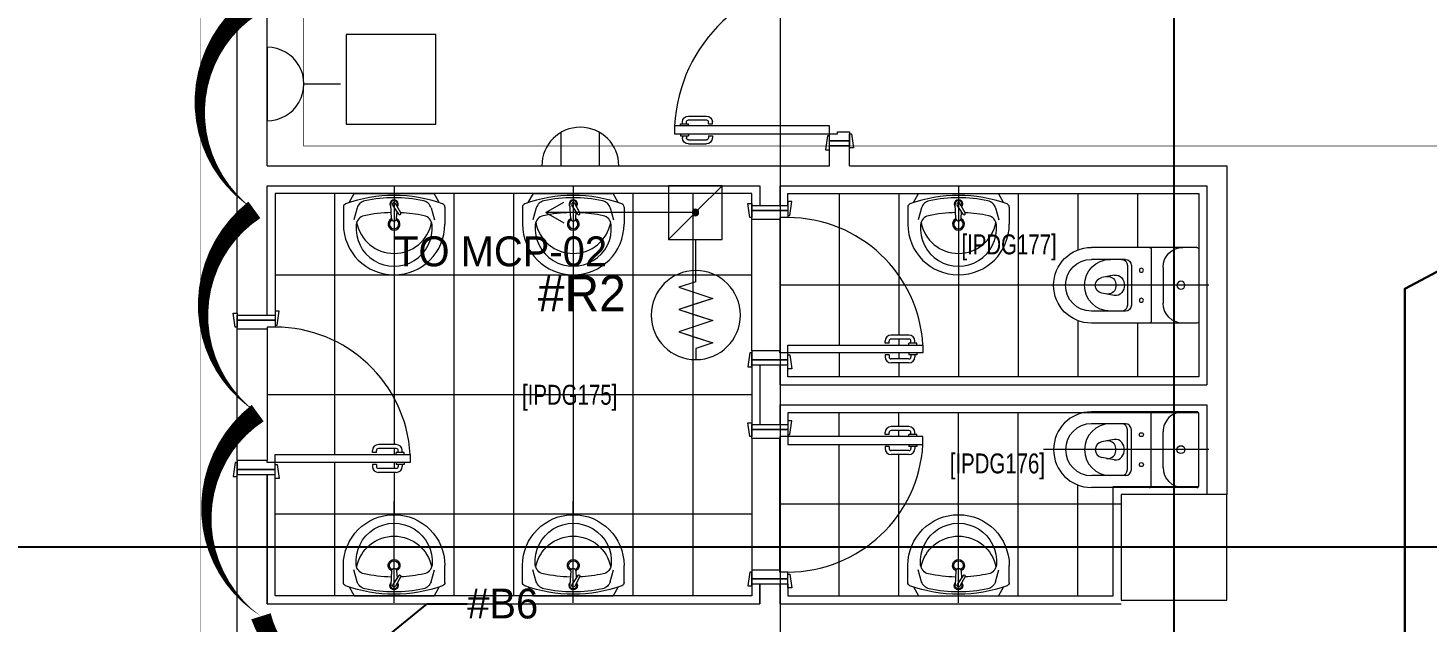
# Model space of a CAD drawing. Header units: metres. Extents: x 75097 to 220695, y -1557923 to -1361206.
# Drawn here: x 160756 to 167784, y -1426264 to -1423281 of the extents above; entities that cross this region are included whole.
import ezdxf
from ezdxf import colors
from ezdxf.entities.mleader import LeaderData, LeaderLine
from ezdxf.math import Vec2, Vec3

# ---------------------------------------------------------------- set-up
doc = ezdxf.new("R2010")
doc.units = ezdxf.units.M
doc.layers.get('0').update_dxf_attribs({"lineweight": 0})
for name, color, linetype, lineweight in [('A-100 - Copy$0$72_EGR_BASE_TEXT', 8, 'Continuous', 0), ('A-100 - Copy$0$car', 8, 'Continuous', 0), ('A-100 - Copy$0$Medical Equipment and Furniture', 8, 'Continuous', 0), ('A-100 - Copy$0$SANIT', 8, 'Continuous', 0), ('A-100 - Copy$0$Structure', 8, 'Continuous', 9), ('A-100 - Copy$0$Tiles', 8, 'Continuous', 0), ('A-100 - Copy$0$Walls', 8, 'Continuous', 0), ('A-100 - Copy$0$Wooden Joinery', 8, 'Continuous', 0), ('E-LG', 245, 'Continuous', 30)]:
    doc.layers.add(name, color=color, linetype=linetype, lineweight=lineweight)
for name, color, linetype in [('A-100 - Copy$0$axes', 8, 'Continuous'), ('AMA-SO-POWER', 85, 'Continuous'), ('PD-VENT', 8, 'Continuous')]:
    doc.layers.add(name, color=color, linetype=linetype)
for name, color, linetype, lineweight, true_color in [('E-POWR', 7, 'Continuous', 9, 0x4e7e3e), ('EXF', 7, 'Continuous', 0, 0x4e7e3e), ('REV 01', 7, 'Continuous', 0, 0xe41b4d)]:
    doc.layers.add(name, color=color, linetype=linetype, lineweight=lineweight, true_color=true_color)
doc.styles.add('A-100 - Copy$0$X3G_ENTITY_2587EA', font='swisscl.ttf', dxfattribs={"height": 200})
doc.styles.add('Optima_5', font='', dxfattribs={"height": 3.001645})
doc.styles.get("Standard").update_dxf_attribs({"font": 'GOTHIC.TTF'})
doc.styles.get('Optima_5').set_extended_font_data('Optima')

# ---------------------------------------------------------------- blocks, each defined once
blk = doc.blocks.new('NORMAL SOCKET')
at = {"layer": 'E-POWR'}
for p, q in [((0, 308), (0, 615)), ((-308, 0), (308, 0))]:
    blk.add_line(p, q, dxfattribs=at)
blk.add_ellipse((0, 0), major_axis=(33, 306), ratio=1, start_param=4.81904, end_param=7.960633, dxfattribs=at)
blk = doc.blocks.new('WALL OUTLET')
at = {"layer": 'E-POWR', "extrusion": (9.94399e-05, 4.90741e-07, 1)}
blk.add_line((-193.4, 0, 0), (193.4, 0, 0), dxfattribs=at)
blk.add_line((-193.4, 0, 0), (193.4, 0, 0), dxfattribs=at)
at = {"layer": 'E-POWR', "extrusion": (9.94399e-05, 4.90741e-07, 1), "elevation": 0}
for points in [[(-96.7, 0), (-96.7, 167.5)], [(96.7, 0), (96.7, 167.5)]]:
    blk.add_lwpolyline(points, dxfattribs=at)
at = {"layer": 'E-POWR', "extrusion": (9.94399e-05, 4.90741e-07, 1)}
blk.add_arc((0, 0, 0), 193.4, 359.99626, 179.99626, dxfattribs=at)
blk = doc.blocks.new('E-WATER HEATER SKT')
at = {"layer": 'E-POWR'}
h = blk.add_hatch(color=256, dxfattribs=at)
h.dxf.hatch_style = 1
h.paths.add_polyline_path([(-0.4153, 0.0019, 1), (-0.4426, 0.0019, 1)])
for p, q in [((-0.5415, -0.1106), (-0.5415, 0.1144)), ((-0.5415, 0.1144), (-0.3165, 0.1144))]:
    blk.add_line(p, q, dxfattribs=at)
blk.add_lwpolyline([(-0.5415, 0.1144), (-0.3165, 0.1144), (-0.3165, -0.1106), (-0.5415, -0.1106)], close=True, dxfattribs=at)
for points in [[(-0.4208, 0.01), (-0.3165, 0.1144)], [(-0.1398, 0), (-0.1165, 0.0717), (-0.0932, 0)], [(-0.1398, 0), (-0.1165, 0.0717), (-0.0699, -0.0717), (-0.0233, 0.0717), (0.0233, -0.0717), (0.0699, 0.0717), (0.1165, -0.0717), (0.1398, 0), (0.1865, 0)], [(-0.0466, 0), (-0.0233, 0.0717), (0, 0)], [(0.0466, 0), (0.0699, 0.0717), (0.0932, 0)], [(-0.1398, 0), (-0.3165, 0)], [(-0.0932, 0), (-0.0699, -0.0717), (-0.0466, 0)], [(0, 0), (0.0233, -0.0717), (0.0466, 0)], [(0.0932, 0), (0.1165, -0.0717), (0.1398, 0)], [(-0.5415, -0.1106), (-0.4371, -0.0063)]]:
    blk.add_lwpolyline(points, dxfattribs=at)
for centre, radius in [((0, 0), 0.1865), ((-0.429, 0.0019), 0.0137)]:
    blk.add_circle(centre, radius, dxfattribs=at)
blk = doc.blocks.new('arrow')
at = {"layer": 'E-POWR'}
for points in [[(140757.7, -1398284.6), (140667.3, -1398232.4)], [(139990, -1398284.6), (140757.7, -1398284.6), (140757.7, -1398284.6)], [(140757.7, -1398284.6), (140667.3, -1398336.8)]]:
    blk.add_lwpolyline(points, dxfattribs=at)
blk = doc.blocks.new('A-100 - Copy$0$WC manta')
at = {"layer": 'A-100 - Copy$0$SANIT'}
for p, q in [((-0.13, 0.18), (-0.13, -0.18)), ((-0.12, 0.19), (0.41, 0.19)), ((0.109, 0.18), (0.109, -0.18)), ((0.05, 0.09), (0.05, -0.09)), ((0.209, 0.1), (0.209, -0.1)), ((0.229, 0.1), (0.229, -0.1)), ((0.239, 0.13), (0.41, 0.13)), ((-0.18, 0), (0.65, 0)), ((0.2955, 0.051), (0.3581, 0.0393)), ((0.2955, -0.051), (0.3581, -0.0393)), ((0.239, -0.13), (0.41, -0.13)), ((-0.12, -0.19), (0.41, -0.19))]:
    blk.add_line(p, q, dxfattribs=at)
for centre, radius in [((0.159, 0.0752), 0.01), ((-0.04, 0), 0.02), ((0.159, -0.0753), 0.01)]:
    blk.add_circle(centre, radius, dxfattribs=at)
for centre, radius, start, end in [((-0.12, 0.18), 0.01, 90, 180), ((-0.05, 0.09), 0.1, 0, 90), ((0.119, 0.18), 0.01, 90, 180), ((0.41, 0), 0.19, 270, 90), ((0.239, 0.1), 0.03, 90, 180), ((0.259, 0.1), 0.03, 90, 180), ((0.3147, 0), 0.13, 270, 90), ((0.41, 0), 0.13, 270, 90), ((0.3029, 0), 0.0588, 141.52497, 218.47503), ((0.2882, 0.0117), 0.04, 79.42885, 141.52497), ((0.3454, 0), 0.0588, 166.41759, 193.58241), ((0.3271, 0.0044), 0.04, 79.42885, 166.41759), ((0.3507, 0), 0.04, 280.57115, 79.42885), ((0.2882, -0.0117), 0.04, 218.47503, 280.57115), ((0.3271, -0.0044), 0.04, 193.58241, 280.57115), ((-0.05, -0.09), 0.1, 270, 0), ((0.239, -0.1), 0.03, 180, 270), ((0.259, -0.1), 0.03, 180, 270), ((-0.12, -0.18), 0.01, 180, 270), ((0.119, -0.18), 0.01, 180, 270)]:
    blk.add_arc(centre, radius, start, end, dxfattribs=at)
blk = doc.blocks.new('A-100 - Copy$0$lav-manta 60')
at = {"layer": 'A-100 - Copy$0$SANIT'}
for p, q in [((-0.2658, -0.0529), (-0.2358, 0)), ((-0.2358, 0), (0.2358, 0)), ((0, 0.04), (0, -0.56)), ((0.2658, -0.0529), (0.2358, 0)), ((-0.3, -0.0789), (-0.3, -0.18)), ((-0.015, -0.1473), (-0.0199, -0.064)), ((0.0274, -0.121), (-0.0078, -0.0673)), ((0.0389, -0.1142), (0.0087, -0.0575)), ((0.0191, -0.077), (0.0199, -0.064)), ((0.3, -0.0789), (0.3, -0.18)), ((-0.2185, -0.0841), (-0.2383, -0.1537)), ((0.015, -0.1473), (0.0174, -0.1057)), ((0.2185, -0.0841), (0.2383, -0.1537))]:
    blk.add_line(p, q, dxfattribs=at)
for centre, radius, start, end in [((-0.28, -0.0789), 0.02, 109.82288, 180), ((0, -0.8557), 0.8457, 70.17712, 109.82288), ((-0.1608, -0.1006), 0.06, 101.80862, 164.07939), ((0, -0.8696), 0.8457, 78.19138, 101.80862), ((0, -0.0617), 0.025, 320.74745, 220.36799), ((0, -0.0617), 0.02, 353.26708, 186.68201), ((0, -0.0617), 0.00966, 25.41267, 215.95772), ((0.1608, -0.1006), 0.06, 15.92061, 78.19138), ((0.28, -0.0789), 0.02, 0, 70.17712), ((-0.1645, -0.189), 0.06, 102.08826, 174.81422), ((0, -0.9572), 0.8457, 91.15716, 102.08826), ((0, -0.18), 0.035, 115.31059, 64.68941), ((0, -0.18), 0.0275, 117.14957, 62.85043), ((0, -0.1473), 0.015, 180, 0), ((0, -0.9572), 0.8457, 88.54856, 88.84398), ((0.0332, -0.1176), 0.00666, 210.68519, 30.68519), ((0, -0.9572), 0.8457, 77.91174, 87.42745), ((0.1645, -0.189), 0.06, 5.18578, 77.91174), ((0, -0.18), 0.3, 180, 0), ((0, -0.2039), 0.2252, 174.81422, 5.18578), ((0, -0.1282), 0.2252, 190.60973, 349.39027)]:
    blk.add_arc(centre, radius, start, end, dxfattribs=at)
blk = doc.blocks.new('A-100 - Copy$0$A$C72370EFE')
at = {"layer": 'A-100 - Copy$0$Wooden Joinery'}
for p, q in [((-0.05, -0.07), (-0.05, -0.16)), ((-0.03, -0.07), (-0.03, -0.16)), ((-0.01, -0.04), (-0.02, -0.04)), ((-0.01, -0.06), (-0.02, -0.06)), ((-0.01, -0.03), (-0.01, -0.07)), ((0, -0.03), (-0.01, -0.03)), ((0, -0.07), (-0.01, -0.07)), ((0.04, -0.03), (0.05, -0.03)), ((0.04, -0.07), (0.05, -0.07)), ((0.05, -0.03), (0.05, -0.07)), ((0.05, -0.04), (0.06, -0.04)), ((0.05, -0.06), (0.06, -0.06)), ((0.07, -0.07), (0.07, -0.16)), ((0.09, -0.07), (0.09, -0.16)), ((-0.01, -0.17), (-0.02, -0.17)), ((-0.01, -0.19), (-0.02, -0.19)), ((-0.01, -0.17), (-0.01, -0.19)), ((0.05, -0.17), (0.06, -0.17)), ((0.05, -0.17), (0.05, -0.19)), ((0.05, -0.19), (0.06, -0.19))]:
    blk.add_line(p, q, dxfattribs=at)
for centre, radius, start, end in [((-0.02, -0.07), 0.03, 90, 180), ((-0.02, -0.07), 0.01, 90, 180), ((0.06, -0.07), 0.03, 0, 90), ((0.06, -0.07), 0.01, 0, 90), ((-0.02, -0.16), 0.03, 180, 270), ((-0.02, -0.16), 0.01, 180, 270), ((0.06, -0.16), 0.01, 270, 0), ((0.06, -0.16), 0.03, 270, 0)]:
    blk.add_arc(centre, radius, start, end, dxfattribs=at)
blk = doc.blocks.new('A-100 - Copy')
at = {"layer": 'A-100 - Copy$0$axes'}
for p, q in [((166513.3, -1477297.4, 0), (166513.3, -1391762.7, 0)), ((178940.3, -1425887.7, 2.4), (96042.2, -1425887.7, 2.4))]:
    blk.add_line(p, q, dxfattribs=at)
at = {"layer": 'A-100 - Copy$0$car'}
for p, q in [((164393.1, -1424902.7, 0), (164393.1, -1424242.7, 0)), ((164533.1, -1424242.7, 0), (164533.1, -1424902.7, 0)), ((161807.3, -1425452.7, 0), (161807.3, -1424792.7, 0)), ((161957.3, -1424792.7, 0), (161957.3, -1425452.7, 0)), ((164393.1, -1425342.7, 0), (164393.1, -1426002.7, 0)), ((164533.1, -1426002.7, 0), (164533.1, -1425342.7, 0))]:
    blk.add_line(p, q, dxfattribs=at)
at = {"layer": 'A-100 - Copy$0$Medical Equipment and Furniture', "elevation": 0}
blk.add_lwpolyline([(162354.9, -1423763.8), (162804.9, -1423763.8), (162804.9, -1423313.8), (162354.9, -1423313.8)], close=True, dxfattribs=at)
at = {"layer": 'A-100 - Copy$0$Structure', "elevation": 0}
blk.add_lwpolyline([(166248.3, -1426153.6), (166778.3, -1426153.6), (166778.3, -1425623.6), (166248.3, -1425623.6)], close=True, dxfattribs=at)
at = {"layer": 'A-100 - Copy$0$Tiles'}
for p, q in [((162295.2, -1424112.7, 0), (162295.2, -1425422.7, 0)), ((162895.2, -1424112.7, 0), (162895.2, -1426132.7, 0)), ((163195.2, -1424112.7, 0), (163195.2, -1426132.7, 0)), ((163795.2, -1424112.7, 0), (163795.2, -1426132.7, 0)), ((164095.2, -1424112.7, 0), (164095.2, -1426132.7, 0)), ((164830.7, -1424112.7, 0), (164830.7, -1424872.7, 0)), ((165130.7, -1424112.7, 0), (165130.7, -1424822.7, 0)), ((165730.7, -1424112.7, 0), (165730.7, -1425032.7, 0)), ((166030.7, -1424112.7, 0), (166030.7, -1424395.1, 0)), ((166330.7, -1424112.7, 0), (166330.7, -1424382.7, 0)), ((164393.1, -1424522.7, 0), (161997.3, -1424522.7, 0)), ((162595.2, -1424520.7, 0), (162595.2, -1425372.7, 0)), ((163495.2, -1424520.7, 0), (163495.2, -1425724.7, 0)), ((165430.7, -1424520.7, 0), (165430.7, -1425032.7, 0)), ((165908.3, -1424572.7, 0), (164533.1, -1424572.7, 0)), ((166030.7, -1424750.3, 0), (166030.7, -1425032.7, 0)), ((166330.7, -1424762.7, 0), (166330.7, -1425032.7, 0)), ((165130.7, -1424842.7, 0), (165130.7, -1424872.7, 0)), ((164393.1, -1424972.7, 0), (164393.1, -1425272.7, 0)), ((164830.7, -1424912.7, 0), (164830.7, -1425032.7, 0)), ((165130.7, -1424912.7, 0), (165130.7, -1424942.7, 0)), ((165130.7, -1424962.7, 0), (165130.7, -1425032.7, 0)), ((164393.1, -1425122.7, 0), (161957.3, -1425122.7, 0)), ((164830.7, -1425332.7, 0), (164830.7, -1425212.7, 0)), ((165130.7, -1425282.7, 0), (165130.7, -1425212.7, 0)), ((165430.7, -1425724.7, 0), (165430.7, -1425212.7, 0)), ((165730.7, -1426132.7, 0), (165730.7, -1425212.7, 0)), ((165130.7, -1425332.7, 0), (165130.7, -1425302.7, 0)), ((162595.2, -1425392.7, 0), (162595.2, -1425422.7, 0)), ((164830.7, -1426132.7, 0), (164830.7, -1425372.7, 0)), ((162295.2, -1425462.7, 0), (162295.2, -1426132.7, 0)), ((162595.2, -1425462.7, 0), (162595.2, -1425492.7, 0)), ((165130.7, -1426132.7, 0), (165130.7, -1425422.7, 0)), ((162595.2, -1425512.7, 0), (162595.2, -1425724.7, 0)), ((166030.7, -1426132.7, 0), (166030.7, -1425575.7, 0)), ((166248.3, -1425672.7, 0), (164533.1, -1425672.7, 0)), ((164393.1, -1425722.7, 0), (161997.3, -1425722.7, 0))]:
    blk.add_line(p, q, dxfattribs=at)
at = {"layer": 'A-100 - Copy$0$Tiles', "elevation": 0}
for points in [[(164393.1, -1424172.7), (164393.1, -1424112.7), (161997.3, -1424112.7), (161997.3, -1424722.7)], [(164573.1, -1424172.7), (164573.1, -1424112.7), (166638.3, -1424112.7), (166638.3, -1425032.7), (164573.1, -1425032.7), (164573.1, -1424972.7)], [(164573.1, -1426072.7), (164573.1, -1426132.7), (166208.3, -1426132.7), (166208.3, -1425583.6), (166638.3, -1425583.6), (166638.3, -1425212.7), (164573.1, -1425212.7), (164573.1, -1425272.7)], [(164393.1, -1426072.7), (164393.1, -1426132.7), (161997.3, -1426132.7), (161997.3, -1425522.7)]]:
    blk.add_lwpolyline(points, dxfattribs=at)
at = {"layer": 'A-100 - Copy$0$Walls'}
for p, q in [((161807.3, -1424712.7, 0), (161807.3, -1411222.7, 0)), ((161957.3, -1423972.7, 0), (161957.3, -1419830.8, 0)), ((164783.1, -1423872.7, 0), (164883.1, -1423872.7, 0)), ((164783.1, -1423972.7, 0), (164783.1, -1423872.7, 0)), ((164883.1, -1423972.7, 0), (164883.1, -1423872.7, 0)), ((161957.3, -1423972.7, 0), (164783.1, -1423972.7, 0)), ((164883.1, -1423972.7, 0), (166778.3, -1423972.7, 0)), ((166778.3, -1423972.7, 0), (166778.3, -1425623.6, 0)), ((161957.3, -1424722.7, 0), (161957.3, -1424072.7, 0)), ((161957.3, -1424072.7, 0), (164433.1, -1424072.7, 0)), ((164433.1, -1424072.7, 0), (164433.1, -1424172.7, 0)), ((164533.1, -1424072.7, 0), (164533.1, -1424172.7, 0)), ((164533.1, -1424072.7, 0), (166678.3, -1424072.7, 0)), ((166678.3, -1424072.7, 0), (166678.3, -1425072.7, 0)), ((164433.1, -1424172.7, 0), (164533.1, -1424172.7, 0)), ((161807.3, -1424722.7, 0), (161957.3, -1424722.7, 0)), ((164433.1, -1424972.7, 0), (164433.1, -1425272.7, 0)), ((164433.1, -1424972.7, 0), (164533.1, -1424972.7, 0)), ((164533.1, -1424972.7, 0), (164533.1, -1425072.7, 0)), ((164533.1, -1425072.7, 0), (166678.3, -1425072.7, 0)), ((164533.1, -1425172.7, 0), (164533.1, -1425272.7, 0)), ((164533.1, -1425172.7, 0), (166678.3, -1425172.7, 0)), ((166678.3, -1425172.7, 0), (166678.3, -1425623.6, 0)), ((164433.1, -1425272.7, 0), (164533.1, -1425272.7, 0)), ((161807.3, -1428512.7, 0), (161807.3, -1425522.7, 0)), ((161807.3, -1425522.7, 0), (161957.3, -1425522.7, 0)), ((161957.3, -1426172.7, 0), (161957.3, -1425522.7, 0)), ((164433.1, -1426072.7, 0), (164433.1, -1426172.7, 0)), ((164433.1, -1426072.7, 0), (164533.1, -1426072.7, 0)), ((164533.1, -1426072.7, 0), (164533.1, -1426172.7, 0)), ((161957.3, -1426172.7, 0), (164433.1, -1426172.7, 0)), ((164533.1, -1426172.7, 0), (166248.3, -1426172.7, 0))]:
    blk.add_line(p, q, dxfattribs=at)
at = {"layer": 'A-100 - Copy$0$Walls', "elevation": 0}
blk.add_lwpolyline([(161957.3, -1425522.7), (161957.3, -1426172.7), (164433.1, -1426172.7), (164433.1, -1426072.7)], dxfattribs=at)
at = {"layer": 'A-100 - Copy$0$Wooden Joinery'}
for p, q in [((164383.1, -1424232.7, 0), (164373.1, -1424162.7, 0)), ((164373.1, -1424162.7, 0), (164393.1, -1424162.7, 0)), ((164393.1, -1424162.7, 0), (164393.1, -1424232.7, 0)), ((164393.1, -1424197.7, 0), (164393.1, -1424172.7, 0)), ((164393.1, -1424172.7, 0), (164573.1, -1424172.7, 0)), ((164393.1, -1424242.7, 0), (164393.1, -1424197.7, 0)), ((164393.1, -1424197.7, 0), (164573.1, -1424197.7, 0)), ((164573.1, -1424197.7, 0), (164393.1, -1424197.7, 0)), ((164593.1, -1424152.7, 0), (164573.1, -1424152.7, 0)), ((164573.1, -1424152.7, 0), (164573.1, -1424222.7, 0)), ((164573.1, -1424172.7, 0), (164573.1, -1424197.7, 0)), ((164573.1, -1424197.7, 0), (164573.1, -1424232.7, 0)), ((164583.1, -1424222.7, 0), (164593.1, -1424152.7, 0)), ((164393.1, -1424232.7, 0), (164383.1, -1424232.7, 0)), ((164533.1, -1424242.7, 0), (164393.1, -1424242.7, 0)), ((164573.1, -1424232.7, 0), (164533.1, -1424232.7, 0)), ((164533.1, -1424232.7, 0), (164533.1, -1424242.7, 0)), ((164573.1, -1424222.7, 0), (164583.1, -1424222.7, 0)), ((165181.9, -1424822.7, 0), (165091.9, -1424822.7, 0)), ((164533.1, -1424902.7, 0), (164393.1, -1424902.7, 0)), ((164393.1, -1424902.7, 0), (164393.1, -1424947.7, 0)), ((164533.1, -1424912.7, 0), (164533.1, -1424902.7, 0)), ((164573.1, -1424872.7, 0), (165251.9, -1424872.7, 0)), ((164573.1, -1424912.7, 0), (164573.1, -1424872.7, 0)), ((165061.9, -1424862.7, 0), (165061.9, -1424852.7, 0)), ((165081.9, -1424862.7, 0), (165061.9, -1424862.7, 0)), ((165081.9, -1424862.7, 0), (165081.9, -1424852.7, 0)), ((165181.9, -1424842.7, 0), (165091.9, -1424842.7, 0)), ((165221.9, -1424862.7, 0), (165181.9, -1424862.7, 0)), ((165181.9, -1424872.7, 0), (165181.9, -1424862.7, 0)), ((165191.9, -1424862.7, 0), (165191.9, -1424852.7, 0)), ((165211.9, -1424862.7, 0), (165211.9, -1424852.7, 0)), ((165221.9, -1424872.7, 0), (165221.9, -1424862.7, 0)), ((165251.9, -1424872.7, 0), (165251.9, -1424912.7, 0)), ((164383.1, -1424912.7, 0), (164373.1, -1424982.7, 0)), ((164393.1, -1424912.7, 0), (164383.1, -1424912.7, 0)), ((164393.1, -1424982.7, 0), (164393.1, -1424912.7, 0)), ((164393.1, -1424947.7, 0), (164573.1, -1424947.7, 0)), ((164573.1, -1424947.7, 0), (164393.1, -1424947.7, 0)), ((164393.1, -1424947.7, 0), (164393.1, -1424972.7, 0)), ((164393.1, -1424972.7, 0), (164573.1, -1424972.7, 0)), ((164573.1, -1424912.7, 0), (164533.1, -1424912.7, 0)), ((165251.9, -1424912.7, 0), (164573.1, -1424912.7, 0)), ((164573.1, -1424947.7, 0), (164573.1, -1424912.7, 0)), ((164573.1, -1424922.7, 0), (164583.1, -1424922.7, 0)), ((164573.1, -1424992.7, 0), (164573.1, -1424922.7, 0)), ((164573.1, -1424972.7, 0), (164573.1, -1424947.7, 0)), ((164583.1, -1424922.7, 0), (164593.1, -1424992.7, 0)), ((165061.9, -1424922.7, 0), (165061.9, -1424932.7, 0)), ((165081.9, -1424922.7, 0), (165061.9, -1424922.7, 0)), ((165081.9, -1424922.7, 0), (165081.9, -1424932.7, 0)), ((165181.9, -1424942.7, 0), (165091.9, -1424942.7, 0)), ((165181.9, -1424962.7, 0), (165091.9, -1424962.7, 0)), ((165181.9, -1424912.7, 0), (165181.9, -1424922.7, 0)), ((165221.9, -1424922.7, 0), (165181.9, -1424922.7, 0)), ((165191.9, -1424922.7, 0), (165191.9, -1424932.7, 0)), ((165211.9, -1424922.7, 0), (165211.9, -1424932.7, 0)), ((165221.9, -1424912.7, 0), (165221.9, -1424922.7, 0)), ((164373.1, -1424982.7, 0), (164393.1, -1424982.7, 0)), ((164593.1, -1424992.7, 0), (164573.1, -1424992.7, 0)), ((164593.1, -1425252.7, 0), (164573.1, -1425252.7, 0)), ((164573.1, -1425252.7, 0), (164573.1, -1425322.7, 0)), ((164583.1, -1425322.7, 0), (164593.1, -1425252.7, 0)), ((164383.1, -1425332.7, 0), (164373.1, -1425262.7, 0)), ((164373.1, -1425262.7, 0), (164393.1, -1425262.7, 0)), ((164393.1, -1425262.7, 0), (164393.1, -1425332.7, 0)), ((164393.1, -1425297.7, 0), (164393.1, -1425272.7, 0)), ((164393.1, -1425272.7, 0), (164573.1, -1425272.7, 0)), ((164393.1, -1425342.7, 0), (164393.1, -1425297.7, 0)), ((164393.1, -1425297.7, 0), (164573.1, -1425297.7, 0)), ((164573.1, -1425297.7, 0), (164393.1, -1425297.7, 0)), ((164573.1, -1425272.7, 0), (164573.1, -1425297.7, 0)), ((164573.1, -1425297.7, 0), (164573.1, -1425332.7, 0)), ((164573.1, -1425322.7, 0), (164583.1, -1425322.7, 0)), ((165061.9, -1425322.7, 0), (165061.9, -1425312.7, 0)), ((165081.9, -1425322.7, 0), (165061.9, -1425322.7, 0)), ((165081.9, -1425322.7, 0), (165081.9, -1425312.7, 0)), ((165181.9, -1425282.7, 0), (165091.9, -1425282.7, 0)), ((165181.9, -1425302.7, 0), (165091.9, -1425302.7, 0)), ((165221.9, -1425322.7, 0), (165181.9, -1425322.7, 0)), ((165181.9, -1425332.7, 0), (165181.9, -1425322.7, 0)), ((165191.9, -1425322.7, 0), (165191.9, -1425312.7, 0)), ((165211.9, -1425322.7, 0), (165211.9, -1425312.7, 0)), ((165221.9, -1425332.7, 0), (165221.9, -1425322.7, 0)), ((162606.1, -1425372.7, 0), (162516.1, -1425372.7, 0)), ((162606.1, -1425392.7, 0), (162516.1, -1425392.7, 0)), ((164393.1, -1425332.7, 0), (164383.1, -1425332.7, 0)), ((164533.1, -1425342.7, 0), (164393.1, -1425342.7, 0)), ((164573.1, -1425332.7, 0), (164533.1, -1425332.7, 0)), ((164533.1, -1425332.7, 0), (164533.1, -1425342.7, 0)), ((165251.9, -1425332.7, 0), (164573.1, -1425332.7, 0)), ((164573.1, -1425332.7, 0), (164573.1, -1425372.7, 0)), ((164573.1, -1425372.7, 0), (165251.9, -1425372.7, 0)), ((165061.9, -1425382.7, 0), (165061.9, -1425392.7, 0)), ((165081.9, -1425382.7, 0), (165061.9, -1425382.7, 0)), ((165081.9, -1425382.7, 0), (165081.9, -1425392.7, 0)), ((165181.9, -1425372.7, 0), (165181.9, -1425382.7, 0)), ((165221.9, -1425382.7, 0), (165181.9, -1425382.7, 0)), ((165191.9, -1425382.7, 0), (165191.9, -1425392.7, 0)), ((165211.9, -1425382.7, 0), (165211.9, -1425392.7, 0)), ((165221.9, -1425372.7, 0), (165221.9, -1425382.7, 0)), ((165251.9, -1425372.7, 0), (165251.9, -1425332.7, 0)), ((162486.1, -1425412.7, 0), (162486.1, -1425402.7, 0)), ((162506.1, -1425412.7, 0), (162486.1, -1425412.7, 0)), ((162506.1, -1425412.7, 0), (162506.1, -1425402.7, 0)), ((162646.1, -1425412.7, 0), (162606.1, -1425412.7, 0)), ((162606.1, -1425422.7, 0), (162606.1, -1425412.7, 0)), ((162606.1, -1425462.7, 0), (162606.1, -1425472.7, 0)), ((162616.1, -1425412.7, 0), (162616.1, -1425402.7, 0)), ((162636.1, -1425412.7, 0), (162636.1, -1425402.7, 0)), ((162646.1, -1425422.7, 0), (162646.1, -1425412.7, 0)), ((162646.1, -1425462.7, 0), (162646.1, -1425472.7, 0)), ((165181.9, -1425402.7, 0), (165091.9, -1425402.7, 0)), ((165181.9, -1425422.7, 0), (165091.9, -1425422.7, 0)), ((162486.1, -1425472.7, 0), (162486.1, -1425482.7, 0)), ((162506.1, -1425472.7, 0), (162486.1, -1425472.7, 0)), ((162506.1, -1425472.7, 0), (162506.1, -1425482.7, 0)), ((162606.1, -1425492.7, 0), (162516.1, -1425492.7, 0)), ((162606.1, -1425512.7, 0), (162516.1, -1425512.7, 0)), ((162646.1, -1425472.7, 0), (162606.1, -1425472.7, 0)), ((162616.1, -1425472.7, 0), (162616.1, -1425482.7, 0)), ((162636.1, -1425472.7, 0), (162636.1, -1425482.7, 0)), ((164383.1, -1426012.7, 0), (164373.1, -1426082.7, 0)), ((164393.1, -1426012.7, 0), (164383.1, -1426012.7, 0)), ((164533.1, -1426002.7, 0), (164393.1, -1426002.7, 0)), ((164393.1, -1426002.7, 0), (164393.1, -1426047.7, 0)), ((164393.1, -1426082.7, 0), (164393.1, -1426012.7, 0)), ((164533.1, -1426012.7, 0), (164533.1, -1426002.7, 0)), ((164573.1, -1426012.7, 0), (164533.1, -1426012.7, 0)), ((164573.1, -1426047.7, 0), (164573.1, -1426012.7, 0)), ((164573.1, -1426022.7, 0), (164583.1, -1426022.7, 0)), ((164573.1, -1426092.7, 0), (164573.1, -1426022.7, 0)), ((164583.1, -1426022.7, 0), (164593.1, -1426092.7, 0)), ((164373.1, -1426082.7, 0), (164393.1, -1426082.7, 0)), ((164393.1, -1426047.7, 0), (164573.1, -1426047.7, 0)), ((164573.1, -1426047.7, 0), (164393.1, -1426047.7, 0)), ((164393.1, -1426047.7, 0), (164393.1, -1426072.7, 0)), ((164393.1, -1426072.7, 0), (164573.1, -1426072.7, 0)), ((164573.1, -1426072.7, 0), (164573.1, -1426047.7, 0)), ((164593.1, -1426092.7, 0), (164573.1, -1426092.7, 0))]:
    blk.add_line(p, q, dxfattribs=at)
at = {"layer": 'A-100 - Copy$0$Wooden Joinery', "elevation": 0}
for points in [[(164783.1, -1423772.7), (164004.1, -1423772.7), (164004.1, -1423812.7), (164783.1, -1423812.7)], [(164783.1, -1423822.7), (164773.1, -1423822.7), (164763.1, -1423892.7), (164783.1, -1423892.7)], [(164883.1, -1423812.7), (164893.1, -1423812.7), (164903.1, -1423882.7), (164883.1, -1423882.7)], [(161807.3, -1424782.7), (161797.3, -1424782.7), (161787.3, -1424712.7), (161807.3, -1424712.7)], [(161997.3, -1424772.7), (162007.3, -1424772.7), (162017.3, -1424702.7), (161997.3, -1424702.7)], [(161807.3, -1425462.7), (161797.3, -1425462.7), (161787.3, -1425532.7), (161807.3, -1425532.7)], [(161997.3, -1425422.7), (162676.1, -1425422.7), (162676.1, -1425462.7), (161997.3, -1425462.7)], [(161997.3, -1425472.7), (162007.3, -1425472.7), (162017.3, -1425542.7), (161997.3, -1425542.7)]]:
    blk.add_lwpolyline(points, close=True, dxfattribs=at)
for points in [[(164783.1, -1423847.7), (164783.1, -1423812.7), (164823.1, -1423812.7), (164823.1, -1423802.7), (164883.1, -1423802.7), (164883.1, -1423847.7), (164783.1, -1423847.7)], [(164783.1, -1423847.7), (164883.1, -1423847.7), (164883.1, -1423872.7), (164783.1, -1423872.7), (164783.1, -1423847.7)], [(161997.3, -1424747.7), (161807.3, -1424747.7), (161807.3, -1424722.7), (161997.3, -1424722.7), (161997.3, -1424747.7)], [(161997.3, -1424747.7), (161997.3, -1424782.7), (161957.3, -1424782.7), (161957.3, -1424792.7), (161807.3, -1424792.7), (161807.3, -1424747.7), (161997.3, -1424747.7)], [(161997.3, -1425497.7), (161997.3, -1425462.7), (161957.3, -1425462.7), (161957.3, -1425452.7), (161807.3, -1425452.7), (161807.3, -1425497.7), (161997.3, -1425497.7)], [(161997.3, -1425497.7), (161807.3, -1425497.7), (161807.3, -1425522.7), (161997.3, -1425522.7), (161997.3, -1425497.7)]]:
    blk.add_lwpolyline(points, dxfattribs=at)
at = {"layer": 'A-100 - Copy$0$Wooden Joinery'}
for centre, radius, start, end in [((164783.1, -1423812.7, 0), 780, 90, 177.0603), ((164573.1, -1424912.7, 0), 680, 3.37229, 90), ((161997.3, -1425462.7, 0), 680, 3.37229, 90), ((165091.9, -1424852.7, 0), 30, 90, 180), ((165181.9, -1424852.7, 0), 30, 0, 90), ((165091.9, -1424852.7, 0), 10, 90, 180), ((165181.9, -1424852.7, 0), 10, 0, 90), ((165091.9, -1424932.7, 0), 30, 180, 270), ((165091.9, -1424932.7, 0), 10, 180, 270), ((165181.9, -1424932.7, 0), 10, 270, 0), ((165181.9, -1424932.7, 0), 30, 270, 0), ((165091.9, -1425312.7, 0), 30, 90, 180), ((165091.9, -1425312.7, 0), 10, 90, 180), ((165181.9, -1425312.7, 0), 30, 0, 90), ((165181.9, -1425312.7, 0), 10, 0, 90), ((162516.1, -1425402.7, 0), 30, 90, 180), ((162516.1, -1425402.7, 0), 10, 90, 180), ((162606.1, -1425402.7, 0), 30, 0, 90), ((162606.1, -1425402.7, 0), 10, 0, 90), ((164573.1, -1425332.7, 0), 680, 270, 356.62771), ((165091.9, -1425392.7, 0), 30, 180, 270), ((165091.9, -1425392.7, 0), 10, 180, 270), ((165181.9, -1425392.7, 0), 10, 270, 0), ((165181.9, -1425392.7, 0), 30, 270, 0), ((162516.1, -1425482.7, 0), 30, 180, 270), ((162516.1, -1425482.7, 0), 10, 180, 270), ((162606.1, -1425482.7, 0), 10, 270, 0), ((162606.1, -1425482.7, 0), 30, 270, 0)]:
    blk.add_arc(centre, radius, start, end, dxfattribs=at)
at = {"layer": 'A-100 - Copy$0$SANIT'}
for name, p, xscale, yscale, zscale in [('A-100 - Copy$0$lav-manta 60', (162595.2, -1424112.7, 0), 850.0000000001897, 850.0000000001897, 850.0000000001897), ('A-100 - Copy$0$lav-manta 60', (163495.2, -1424112.7, 0), 850.0000000001897, 850.0000000001897, 850.0000000001897), ('A-100 - Copy$0$lav-manta 60', (165430.7, -1424112.7, 0), 850.0000000001897, 850.0000000001897, 850.0000000001897), ('A-100 - Copy$0$WC manta', (166508.3, -1424572.7, 0), -999.9999999999995, 999.9999999999995, 999.9999999999995)]:
    blk.add_blockref(name, p, dxfattribs=dict(at, xscale=xscale, yscale=yscale, zscale=zscale))
at = {"layer": 'A-100 - Copy$0$SANIT', "rotation": 180}
for name, p, xscale, yscale, zscale in [('A-100 - Copy$0$WC manta', (166508.3, -1425398.2, 0), 999.9999999999995, 999.9999999999995, 999.9999999999995), ('A-100 - Copy$0$lav-manta 60', (162595.2, -1426132.7, 0), -850.0000000001897, 850.0000000001897, 850.0000000001897), ('A-100 - Copy$0$lav-manta 60', (163495.2, -1426132.7, 0), -850.0000000001897, 850.0000000001897, 850.0000000001897), ('A-100 - Copy$0$lav-manta 60', (165430.7, -1426132.7, 0), -850.0000000001897, 850.0000000001897, 850.0000000001897)]:
    blk.add_blockref(name, p, dxfattribs=dict(at, xscale=xscale, yscale=yscale, zscale=zscale))
at = {"layer": 'A-100 - Copy$0$Wooden Joinery', "xscale": -999.9999999998888, "yscale": 999.9999999998888, "zscale": 999.9999999998854, "rotation": 90}
blk.add_blockref('A-100 - Copy$0$A$C72370EFE', (164004.1, -1423772.7, 0), dxfattribs=at)
at = {"layer": 'A-100 - Copy$0$72_EGR_BASE_TEXT', "char_height": 100, "attachment_point": 2, "style": 'A-100 - Copy$0$X3G_ENTITY_2587EA'}
for s, insert in [('[IPDG177]', (165684.6, -1424317.4, 0)), ('[IPDG175]', (163477.2, -1425072.6)), ('[IPDG176]', (165625.9, -1425417.4, 0))]:
    blk.add_mtext(s, dxfattribs=dict(at, insert=insert))

msp = doc.modelspace()

# ---------------------------------------------------------------- linework, layer by layer
at = {"layer": 'E-LG', "color": 1}
msp.add_lwpolyline([(167298.6, -1445828), (167298.6, -1427992.5), (162293.9, -1427992.5), (162140.8, -1427847.7), (162256.4, -1427725.4), (163407, -1427725.4), (163503.9, -1427618.9), (163605.4, -1427732.2), (167672.2, -1427732.2), (167672.2, -1424590.5), (168445.6, -1424180.6), (168629.6, -1424450), (173372.2, -1424450), (173372.2, -1417539.6), (174490.1, -1417539.6), (174594.1, -1417487.6), (174493.6, -1417437.8), (172996.7, -1417437.8), (172996.7, -1413950.7), (172882.2, -1413890.9), (172996.7, -1413847), (172996.7, -1412914.2), (172882.2, -1412870.9)], dxfattribs=at)
at = {"layer": 'E-POWR', "const_width": 3}
msp.add_lwpolyline([(172208, -1402593.8), (172566.6, -1402593.8), (172566.6, -1403065.6), (172286.1, -1403065.6), (172292.9, -1405537.4), (172292.9, -1411248.1), (167493.6, -1411248.1), (161625.3, -1411248.1), (161622.7, -1412438.8), (161622.7, -1422439), (161622.7, -1432439), (161622.7, -1443656.7), (162330.4, -1443659.6)], dxfattribs=at)
at = {"layer": 'E-POWR', "const_width": 3, "elevation": 0}
msp.add_lwpolyline([(172365.6, -1426253.2), (168449.1, -1426253.2), (168449.1, -1423873.6), (162140.9, -1423873.6), (162140.9, -1421615.2), (166251.3, -1421615.2), (166251.3, -1423007.3), (166826.9, -1423007.3), (166826.9, -1421615.2), (171217.5, -1421615.2)], dxfattribs=at)
at = {"layer": 'EXF', "color": 85}
msp.add_lwpolyline([(161785, -1395991.1), (161904.6, -1396128.5), (165976.8, -1396128.5), (165976.8, -1397607.5), (172947.6, -1397607.5), (173101.3, -1397241.1), (173200, -1397607.5), (173200, -1421773.1), (174564.6, -1421773.1), (174839.8, -1421910.7), (174805.1, -1421939.9), (174803.5, -1426913.3), (173771.1, -1426913.3), (173753.9, -1426896.1), (173737, -1426913), (164536.3, -1426913.3), (164536.3, -1420424.4)], dxfattribs=at)

# ---------------------------------------------------------------- block references
at = {"layer": 'AMA-SO-POWER', "color": 85, "xscale": -1200, "yscale": 1200, "zscale": 1200, "rotation": 89.99995344526809}
msp.add_blockref('E-WATER HEATER SKT', (164110.9, -1424722.5, 0), dxfattribs=at)
at = {"layer": 'E-POWR', "color": 85, "xscale": 0.6, "yscale": 0.6, "zscale": 0.6, "rotation": 269.9999999999999}
msp.add_blockref('NORMAL SOCKET', (161957.3, -1423561.8, 0), dxfattribs=at)
at = {"layer": 'E-POWR', "color": 85, "rotation": 179.9999999999976}
msp.add_blockref('arrow', (304115.1, -2822492.3, 0), dxfattribs=at)
at = {"layer": 'PD-VENT', "color": 85, "rotation": 359.9880762746535}
msp.add_blockref('WALL OUTLET', (163530.6, -1423972.7, 0), dxfattribs=at)

# ---------------------------------------------------------------- texts
at = {"layer": 'E-POWR'}
msp.add_text('TO MCP-02', height=150, dxfattribs=at).set_placement((162595.2, -1424477.4, 0))
at = {"layer": 'E-POWR', "insert": (163317.4, -1424522.7, 0), "char_height": 180.1, "width": 3.637978807091713e-12, "attachment_point": 1, "rotation": 360, "line_spacing_factor": 1.047943, "style": 'Optima_5'}
msp.add_mtext('#R2', dxfattribs=at)

# ---------------------------------------------------------------- leaders
at = {"layer": 'E-POWR'}
ml = msp.add_multileader_mtext('Standard', dxfattribs=at)
ml.set_content('#B6\\PTO PP-02', color=256)
ml.set_leader_properties()
ml.build(insert=Vec2(0, 0))
ml.multileader.update_dxf_attribs({"text_right_attachment_type": 6, "dogleg_length": 200, "arrow_head_size": 200})
ctx = ml.context
ctx.base_point, ctx.char_height, ctx.arrow_head_size, ctx.landing_gap_size, ctx.plane_origin = Vec3(162962.1, -1426172.7, 0), 150, 200, 0.09, Vec3(164531.4, -1427947.4, 0)
ctx.right_attachment = 6
notes = []
notes.append((ctx, [(0, (1, 1, 0), (162762.1, -1426172.7, 0), (1, 0), 200, [(0, [(162161.7, -1426659.9, 0)], 0, [])])]))
ctx.mtext.insert, ctx.mtext.flow_direction = Vec3(162962.2, -1426095.8, 0), 5
for ctx, leaders in notes:
    for number, flags, end, landing, length, lines in leaders:
        leader = LeaderData()
        leader.index, (leader.has_last_leader_line, leader.has_dogleg_vector, leader.attachment_direction) = number, flags
        leader.last_leader_point, leader.dogleg_vector, leader.dogleg_length = Vec3(end), Vec3(landing), length
        for number, points, colour, breaks in lines:
            line = LeaderLine()
            line.index, line.vertices, line.color, line.breaks = number, Vec3.list(points), colors.encode_raw_color(colour), breaks
            leader.lines.append(line)
        ctx.leaders.append(leader)

# ---------------------------------------------------------------- next in the draw order: block references
msp.add_blockref('A-100 - Copy', (0, 0))

# ---------------------------------------------------------------- next in the draw order: linework, layer by layer
at = {"layer": 'REV 01', "color": 3, "elevation": 0}
msp.add_lwpolyline([(175568.7, -1422375.7, 0, 102.1, -0.520567), (175585.1, -1423396.2, 0, 102.1, -0.520567), (175601.6, -1424416.7, 0, 102.1, -0.520567), (175618.1, -1425437.1, 0, 102.1, -0.520567), (175634.6, -1426457.6, 0, 102.1, -0.520567), (174959.6, -1426781.2, 0, 102.1, -0.520567), (173939.2, -1426756.8, 0, 102.1, -0.520567), (172918.9, -1426732.4, 0, 102.1, -0.520567), (171898.6, -1426708, 0, 102.1, -0.520567), (170878.3, -1426683.6, 0, 102.1, -0.520567), (169858, -1426659.2, 0, 102.1, -0.520567), (168837.7, -1426634.8, 0, 102.1, -0.520567), (167817.4, -1426610.4, 0, 102.1, -0.520567), (166797.1, -1426586, 0, 102.1, -0.520567), (165776.8, -1426561.6, 0, 102.1, -0.520567), (164756.5, -1426537.2, 0, 102.1, -0.520567), (163736.1, -1426512.8, 0, 102.1, -0.520567), (162715.8, -1426488.4, 0, 102.1, -0.520567), (161926.3, -1426235, 0, 102.1, -0.520567), (161909.8, -1425214.6, 0, 102.1, -0.520567), (161893.3, -1424194.1, 0, 102.1, -0.520567), (161876.9, -1423173.6, 0, 102.1, -0.520567)], format="xyseb", dxfattribs=at)

doc.saveas('drawing.dxf')
